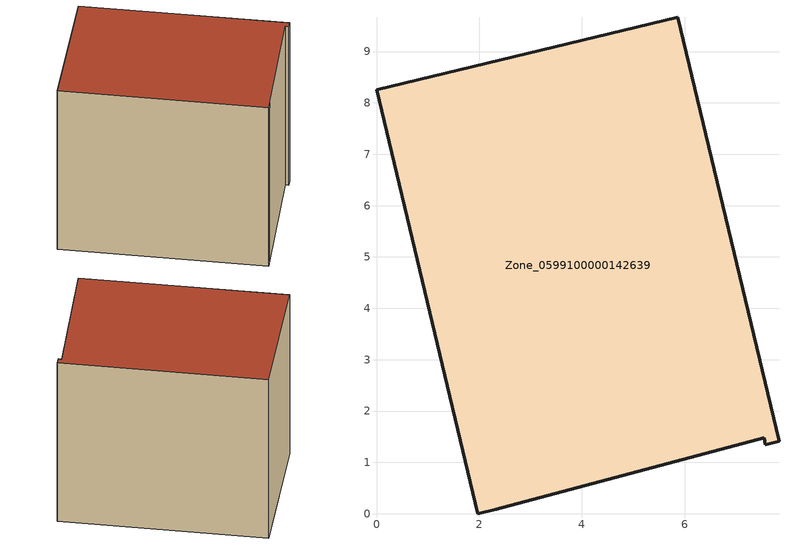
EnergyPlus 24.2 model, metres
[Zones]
Zone_0599100000142639
 floor ground (C_G): 7.55,1.48 2.33,0.09 1.97,0 0,8.26 5.87,9.67 7.84,1.41 7.57,1.34 z0
 wall outside (C_F): 7.57,1.34 7.84,1.41 5.87,9.67 0,8.26 1.97,0 2.33,0.09 7.55,1.48 7.57,1.34 z0:7.62
 roof outside (C_R): 2.33,0.09 7.55,1.48 7.57,1.34 7.84,1.41 5.87,9.67 0,8.26 1.97,0 z7.62
[BUILDING]
Pand.0599100000142639: North Axis=0; Terrain=City; Loads Convergence Tolerance Value=0.04; Temperature Convergence Tolerance Value=0.4; Solar Distribution=FullExterior; Maximum Number of Warmup Days=25; Minimum Number of Warmup Days=1
[Site:Location]
Rotterdam.The.Hague.AP_ZH_NLD Design_Conditions: Latitude=51.96; Longitude=4.45; Time Zone=1; Elevation=-4.5
[SITE:GROUNDTEMPERATURE:BUILDINGSURFACE]
18, 18, 18, 18, 18, 18, 18, 18, 18, 18, 18, 18
[MATERIAL] Thermal Absorptance=0.9; Solar Absorptance=0.7; Visible Absorptance=0.7
Name | Roughness | Thickness | Conductivity | Density | Specific Heat
G.TI.1965-1974 | MediumSmooth | 0.15 | 0.882353 | 540 | 1210
F.TI.1965-1974 | Rough | 0.3 | 0.697674 | 1920 | 840
R.TI.1965-1974 | MediumRough | 0.2 | 0.232558 | 1500 | 1000
[CONSTRUCTION]
C_G: G.TI.1965-1974
C_F: F.TI.1965-1974
C_R: R.TI.1965-1974
[ZONE]
Zone_0599100000142639: Type=1; Multiplier=1; Ceiling Height=Autocalculate; Volume=Autocalculate; Floor Area=autocalculate; Part of Total Floor Area=Yes
[ZONEINFILTRATION:DESIGNFLOWRATE]
Infil_Zone_0599100000142639: Zone or ZoneList or Space or SpaceList=Zone_0599100000142639; Schedule=AlwaysOn; Design Flow Rate Calculation Method=Flow/Area; Flow Rate per Floor Area=0.003; Constant Term Coefficient=1; Temperature Term Coefficient=0; Velocity Term Coefficient=0; Velocity Squared Term Coefficient=0
[HVACTEMPLATE:ZONE:IDEALLOADSAIRSYSTEM]
Zone_0599100000142639: Maximum Heating Supply Air Temperature=50; Minimum Cooling Supply Air Temperature=13; Maximum Heating Supply Air Humidity Ratio=0.0156; Minimum Cooling Supply Air Humidity Ratio=0.0077; Heating Limit=NoLimit; Cooling Limit=NoLimit; Dehumidification Control Type=ConstantSensibleHeatRatio; Cooling Sensible Heat Ratio=0.7; Dehumidification Setpoint=60; Humidification Control Type=None; Humidification Setpoint=30; Outdoor Air Method=None; Outdoor Air Flow Rate per Person=0.00944; Outdoor Air Flow Rate per Zone Floor Area=0; Outdoor Air Flow Rate per Zone=0; Demand Controlled Ventilation Type=None; Outdoor Air Economizer Type=NoEconomizer; Heat Recovery Type=None; Sensible Heat Recovery Effectiveness=0.7; Latent Heat Recovery Effectiveness=0.65
[ZONECONTROL:THERMOSTAT]
ThermostatControl_Zone_0599100000142639: Zone or ZoneList=Zone_0599100000142639; Control Type Schedule=DualSetpointControlType; Control 1=Thermostat_Zone_0599100000142639; Temperature Difference Between Cutout And Setpoint=0
[THERMOSTATSETPOINT:DUALSETPOINT]
Thermostat_Zone_0599100000142639: Heating Setpoint Temperature Schedule=HeatingSetpoint_Zone_0599100000142639; Cooling Setpoint Temperature Schedule=CoolingSetpoint_Zone_0599100000142639
[SCHEDULE:COMPACT]
HeatingSetpoint_Zone_0599100000142639: Through: 12/31, For: AllDays, Until: 24:00, 21
CoolingSetpoint_Zone_0599100000142639: Through: 12/31, For: AllDays, Until: 24:00, 24
DualSetpointControlType: Through: 12/31, For: AllDays, Until: 24:00, 4
AlwaysOn: Through: 12/31, For: AllDays, Until: 24:00, 1
